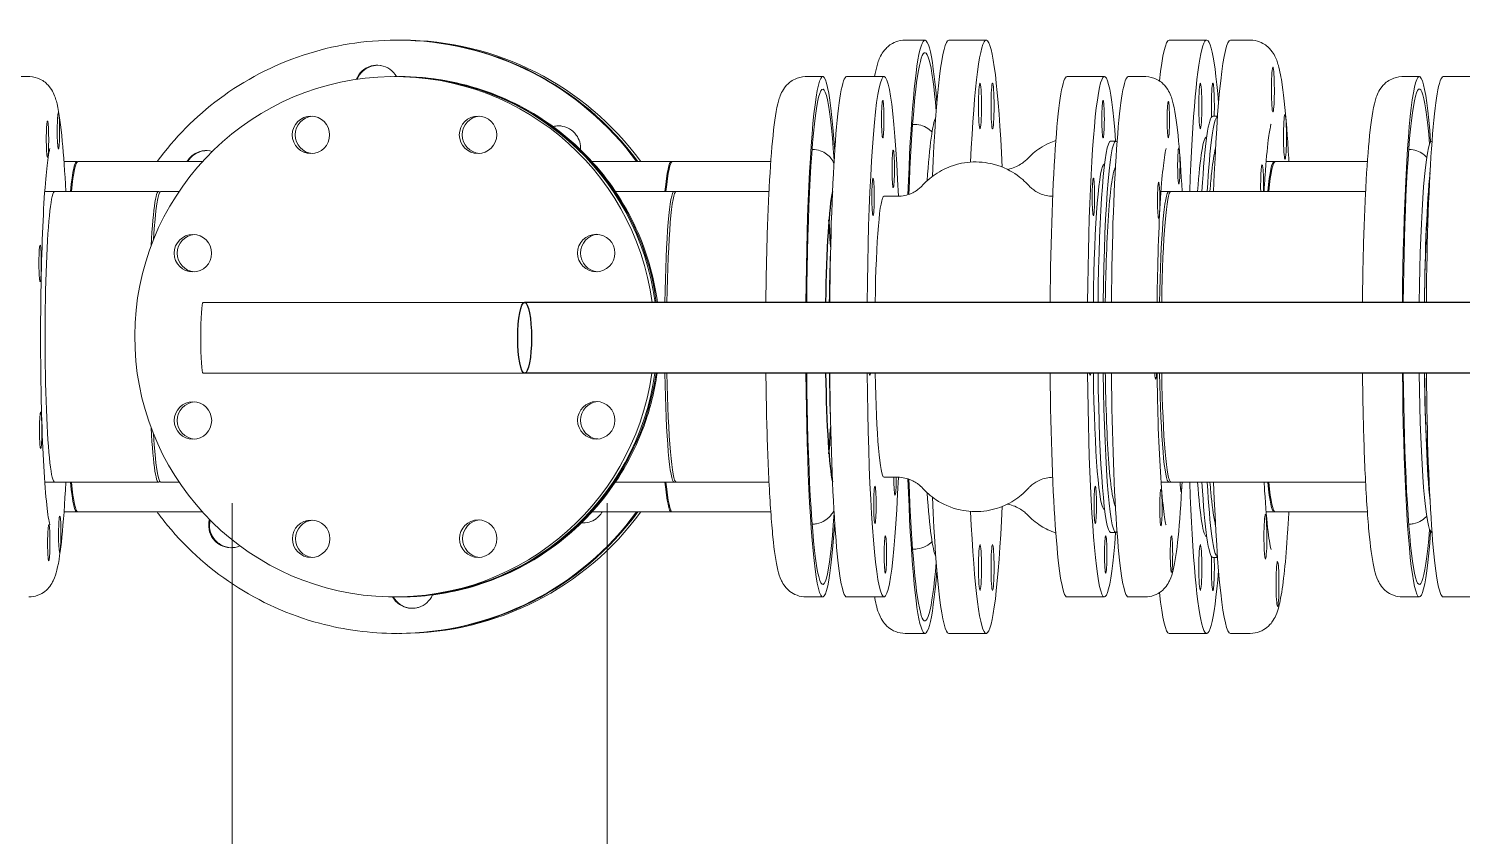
# Model space of a CAD drawing. Header units: millimetres. Extents: x 0 to 100323, y 0 to 59400.
# Drawn here: x 28349 to 29037, y 44931 to 45319 of the extents above; entities that cross this region are included whole.
import ezdxf

# ---------------------------------------------------------------- set-up
doc = ezdxf.new("R2010")
doc.units = ezdxf.units.MM
doc.header["$LTSCALE"] = 100
doc.linetypes.add('CHAIN', pattern=[0.3543, 0.2362, -0.0295, 0.0591, -0.0295])
doc.layers.add('Centerline', color=7, linetype='Continuous', lineweight=18)
doc.layers.add('Visible', color=7, linetype='Continuous', lineweight=25)
doc.layers.add('P_Biomass (BM)', color=150, linetype='Continuous', lineweight=18, true_color=0x007fff)

msp = doc.modelspace()

# ---------------------------------------------------------------- linework, layer by layer
at = {"layer": 'Centerline', "linetype": 'CHAIN', "ltscale": 13.667751}
for p, q in [((28446.6, 45090.53), (28446.6, 43860.53)), ((28626.6, 45090.53), (28626.6, 43860.53))]:
    msp.add_line(p, q, dxfattribs=at)
at = {"layer": 'P_Biomass (BM)'}
for p, q in [((28525.98, 45313.03), (28525.36, 45313.03)), ((28526.54, 45313.03), (28527.98, 45313.03)), ((28779.16, 45313.03), (28769.68, 45313.03)), ((28790.63, 45313.03), (28808.59, 45313.03)), ((28896.41, 45313.03), (28914.37, 45313.03)), ((28925.84, 45313.03), (28935.32, 45313.03)), ((28340.93, 45295.53), (28348.92, 45295.53)), ((28526.01, 45295.53), (28524.57, 45295.53)), ((28526.56, 45295.53), (28527.08, 45295.53)), ((28730.1, 45295.53), (28722.11, 45295.53)), ((28741.57, 45295.53), (28759.53, 45295.53)), ((28847.35, 45295.53), (28865.31, 45295.53)), ((28876.78, 45295.53), (28884.77, 45295.53)), ((29016.48, 45295.53), (29008.5, 45295.53)), ((29027.96, 45295.53), (29046.92, 45295.53)), ((28774.17, 45272.53), (28773.22, 45272.53)), ((28917.36, 45276.53), (28919.61, 45276.53)), ((28868.3, 45264.53), (28870.8, 45264.53)), ((28914.37, 45266.53), (28914.42, 45266.53)), ((29022.57, 45264.53), (29022.47, 45264.53)), ((28725.11, 45260.53), (28725, 45260.53)), ((29011.49, 45260.53), (29011.39, 45260.53)), ((28365.88, 45254.68), (28372.03, 45254.68)), ((28372.53, 45254.68), (28432.33, 45254.68)), ((28619.34, 45254.68), (28657.92, 45254.68)), ((28657.42, 45254.68), (28705.15, 45254.68)), ((28865.31, 45253.53), (28865.41, 45253.53)), ((28942.93, 45254.68), (28947.3, 45254.68)), ((28946.8, 45254.68), (28991.53, 45254.68)), ((28356.64, 45240.38), (28361.39, 45240.38)), ((28361.39, 45240.38), (28411.28, 45240.38)), ((28412.28, 45240.38), (28421.13, 45240.38)), ((28630.55, 45240.38), (28659.75, 45240.38)), ((28658.75, 45240.38), (28704.29, 45240.38)), ((28759.53, 45238.03), (28766.02, 45238.03)), ((28892.49, 45240.38), (28897.24, 45240.38)), ((28896.24, 45240.38), (28990.67, 45240.38)), ((28586.99, 45187), (28432.66, 45187)), ((28586.99, 45153), (28432.66, 45153)), ((28356.64, 45100.68), (28361.39, 45100.68)), ((28361.39, 45100.68), (28411.28, 45100.68)), ((28412.28, 45100.68), (28421.13, 45100.68)), ((28630.55, 45100.68), (28659.75, 45100.68)), ((28658.75, 45100.68), (28704.29, 45100.68)), ((28759.53, 45103.03), (28766.02, 45103.03)), ((28892.49, 45100.68), (28897.24, 45100.68)), ((28896.24, 45100.68), (28990.67, 45100.68)), ((28365.88, 45086.38), (28372.03, 45086.38)), ((28372.53, 45086.38), (28432.33, 45086.38)), ((28619.34, 45086.38), (28657.92, 45086.38)), ((28657.42, 45086.38), (28705.15, 45086.38)), ((28865.31, 45087.53), (28865.41, 45087.53)), ((28942.93, 45086.38), (28947.3, 45086.38)), ((28946.8, 45086.38), (28991.53, 45086.38)), ((28725.11, 45080.53), (28725, 45080.53)), ((29011.49, 45080.53), (29011.39, 45080.53)), ((28868.3, 45076.53), (28870.8, 45076.53)), ((28914.37, 45074.53), (28914.42, 45074.53)), ((29022.57, 45076.53), (29022.47, 45076.53)), ((28774.17, 45068.53), (28773.22, 45068.53)), ((28917.36, 45064.53), (28919.61, 45064.53)), ((28526.01, 45045.53), (28524.57, 45045.53)), ((28526.56, 45045.53), (28527.08, 45045.53)), ((28730.1, 45045.53), (28722.11, 45045.53)), ((28741.57, 45045.53), (28759.53, 45045.53)), ((28847.35, 45045.53), (28865.31, 45045.53)), ((28876.78, 45045.53), (28884.77, 45045.53)), ((29016.48, 45045.53), (29008.5, 45045.53)), ((29027.96, 45045.53), (29046.92, 45045.53)), ((28525.98, 45028.03), (28525.36, 45028.03)), ((28526.54, 45028.03), (28527.98, 45028.03)), ((28779.16, 45028.03), (28769.68, 45028.03)), ((28790.63, 45028.03), (28808.59, 45028.03)), ((28896.41, 45028.03), (28914.37, 45028.03)), ((28925.84, 45028.03), (28935.32, 45028.03))]:
    msp.add_line(p, q, dxfattribs=at)
for centre, major_axis, ratio, start_param, end_param in [((28779.16, 45170.53), (0, 142.5), 0.065414, 5.620121, 7.354408), ((28914.37, 45170.53), (0, 142.5), 0.065414, 5.620121, 7.341691), ((28525.98, 45170.53), (0, 142.5), 0.997858, 5.3441, 6.283185), ((28526.54, 45170.53), (0, 142.5), 0.997858, 5.3441, 6.28514), ((28527.98, 45170.53), (0, 142.5), 0.997858, 5.3441, 6.283185), ((28779.16, 45170.53), (0, 136.5), 0.065414, 5.630103, 7.328974), ((28790.63, 45170.53), (0, 142.5), 0.065414, 0, 0.999187), ((28808.59, 45170.53), (0, 142.5), 0.065414, 5.321428, 7.224293), ((28896.41, 45170.53), (0, 142.5), 0.065414, 0, 0.530505), ((28925.84, 45170.53), (0, 142.5), 0.065414, 0, 1.058505), ((28524.57, 45170.53), (0, 125), 0.997858, 4.844516, 10.854854), ((28516.18, 45290.23), (0, 10.75), 0.997858, 0.295634, 1.196256), ((28516.58, 45290.23), (0, 10.75), 0.997858, 0.295634, 1.190105), ((28516.18, 45290.23), (0, 10.75), 0.997858, 5.227427, 6.127843), ((28730.1, 45170.53), (0, 125), 0.065414, 5.505391, 7.721854), ((28730.1, 45170.53), (0, 119), 0.065414, 5.504947, 7.71515), ((28759.53, 45170.53), (0, 125), 0.065414, 5.282871, 7.721854), ((28865.31, 45170.53), (0, 125), 0.065414, 5.56348, 7.721854), ((28946.18, 45289.31), (0, 10.75), 0.065414, 0.368142, 6.200351), ((29016.48, 45170.53), (0, 125), 0.065414, 5.558623, 7.721854), ((28526.01, 45170.53), (0, 125), 0.997858, 4.844516, 6.283185), ((28526.56, 45170.53), (0, 125), 0.997858, 4.844516, 6.285414), ((28741.57, 45170.53), (0, 125), 0.065414, 0, 1.438669), ((28847.35, 45170.53), (0, 125), 0.065414, 0, 1.438669), ((28876.78, 45170.53), (0, 125), 0.065414, 0, 1.438669), ((28917.37, 45281.39), (0, 11), 0.065414, 4.254203, 8.355758), ((29016.48, 45170.53), (0, 119), 0.065414, 5.602894, 7.71515), ((29027.96, 45170.53), (0, 125), 0.065414, 0, 1.438668), ((28363.2, 45269.41), (0, -8.75), 0.065414, 3.232222, 8.648159), ((28895.98, 45274.88), (0, 8.75), 0.065414, 0.544894, 5.960831), ((28952, 45266.58), (0, -10.75), 0.065414, 2.724336, 8.556545), ((28357.95, 45265.42), (0, 8.75), 0.065414, 0.876027, 6.291964), ((28485.86, 45267.52), (0, 9), 0.997858, 0.080208, 3.061385), ((28566.05, 45267.56), (0, 9), 0.997858, 0.080208, 3.061385), ((28603.11, 45261.12), (0, 10.75), 0.997858, 5.793421, 6.524018), ((28603.5, 45261.12), (0, 10.75), 0.997858, 0.018295, 0.268692), ((28785.14, 45170.53), (0, 106), 0.065414, 0.114437, 0.785158), ((28917.36, 45170.53), (0, 106), 0.065414, 0, 0.851358), ((28919.85, 45170.53), (0, 106), 0.065414, 0.035722, 0.851358), ((28603.11, 45261.12), (0, -10.75), 0.997858, 1.502734, 2.200852), ((28868.3, 45170.53), (0, 94), 0.065414, 0, 1.394697), ((28870.8, 45170.53), (0, 94), 0.065414, 6.190751, 7.677882), ((28914.37, 45170.53), (0, 96), 0.065414, 0, 0.755973), ((29022.47, 45170.53), (0, 94), 0.065414, 0, 1.394697), ((28434.18, 45249.23), (0, 10.75), 0.997858, 6.013287, 6.913241), ((28434.57, 45249.23), (0, 10.75), 0.997858, 0.018295, 0.630055), ((28901.03, 45252.56), (0, -8.75), 0.065414, 2.901089, 8.317026), ((28372.03, 45170.53), (0, 84.15), 0.065414, 6.23785, 6.874757), ((28372.53, 45170.53), (0, 84.15), 0.065414, 0, 0.591571), ((28657.42, 45170.53), (0, 84.15), 0.065414, 0, 0.591571), ((28657.92, 45170.53), (0, 84.15), 0.065414, 0, 0.591571), ((28865.31, 45170.53), (0, 83), 0.065414, 0, 1.371062), ((28941.01, 45242.46), (0, 10.75), 0.065414, 4.517925, 6.985749), ((28946.8, 45170.53), (0, 84.15), 0.065414, 0, 0.591571), ((28947.3, 45170.53), (0, 84.15), 0.065414, 0, 0.591571), ((29024.96, 45170.53), (0, 94), 0.065414, 0.577185, 1.394696), ((28411.28, 45170.53), (0, 69.85), 0.065414, 6.173772, 7.177349), ((28891.37, 45236.07), (0, 8.75), 0.065414, 1.330292, 6.746229), ((28941.01, 45242.46), (0, 10.75), 0.065414, 1.15354, 1.765261), ((29024.96, 45170.53), (0, -93), 0.065414, 3.752368, 4.534375), ((28361.39, 45170.53), (0, 69.85), 0.065414, 0, 3.141593), ((28361.39, 45170.53), (0, 69.85), 0.065414, 0, 3.141593), ((28412.28, 45170.53), (0, 69.85), 0.065414, 0, 0.837631), ((28658.75, 45170.53), (0, 69.85), 0.065414, 0, 1.332795), ((28659.75, 45170.53), (0, 69.85), 0.065414, 0, 1.332795), ((28759.53, 45170.53), (0, 67.5), 0.065414, 0, 1.32434), ((28896.24, 45170.53), (0, 69.85), 0.065414, 0, 1.332795), ((28897.24, 45170.53), (0, 69.85), 0.065414, 0, 1.332795), ((28354.42, 45205.84), (0, 8.75), 0.065414, 1.661425, 7.077362), ((28429.19, 45210.66), (0, 9), 0.997858, 0.080208, 3.061385), ((28622.79, 45210.76), (0, 9), 0.997858, 0.080208, 3.061385), ((28738.58, 45170.53), (0, -83), 0.065414, 4.205538, 4.512655), ((28432.66, 45170), (0, -17), 0.065414, 3.141593, 6.283185), ((28526.01, 45170.53), (0, -125), 0.997858, 0, 1.430076), ((28526.56, 45170.53), (0, -125), 0.997858, 6.280956, 7.713261), ((28658.75, 45170.53), (0, -69.85), 0.065414, 4.966098, 6.283185), ((28659.75, 45170.53), (0, -69.85), 0.065414, 4.966098, 6.283185), ((28730.1, 45170.53), (0, -125), 0.065414, 4.85311, 7.06098), ((28730.1, 45170.53), (0, -119), 0.065414, 4.860256, 7.061423), ((28738.58, 45170.53), (0, -83), 0.065414, 4.925222, 5.21924), ((28741.57, 45170.53), (0, -125), 0.065414, 4.85311, 6.283185), ((28759.53, 45170.53), (0, -125), 0.065414, 4.85311, 7.283499), ((28752.69, 45160.94), (0, -9), 0.065414, 5.794444, 6.771927), ((28759.53, 45170.53), (0, -67.5), 0.065414, 4.975136, 6.283185), ((28847.35, 45170.53), (0, -125), 0.065414, 4.85311, 6.283185), ((28865.31, 45170.53), (0, -125), 0.065414, 4.85311, 7.002891), ((28858.47, 45160.94), (0, -9), 0.065414, 5.794444, 6.771927), ((28865.31, 45170.53), (0, -83), 0.065414, 4.925222, 6.283185), ((28868.3, 45170.53), (0, -94), 0.065414, 4.899999, 6.283185), ((28870.8, 45170.53), (0, -94), 0.065414, 4.899999, 6.375619), ((28876.78, 45170.53), (0, -125), 0.065414, 4.85311, 6.283185), ((28889.91, 45158.87), (0, -8.75), 0.065414, 5.448191, 7.11818), ((28896.24, 45170.53), (0, -69.85), 0.065414, 4.966098, 6.283185), ((28897.24, 45170.53), (0, -69.85), 0.065414, 4.966098, 6.283185), ((29016.48, 45170.53), (0, -125), 0.065414, 4.85311, 7.007747), ((29016.48, 45170.53), (0, -119), 0.065414, 4.860256, 6.963477), ((29022.47, 45170.53), (0, -94), 0.065414, 4.899999, 6.283185), ((29024.96, 45170.53), (0, 94), 0.065414, 1.758407, 2.564408), ((29024.96, 45170.53), (0, -93), 0.065414, 4.902042, 5.672409), ((29027.96, 45170.53), (0, -125), 0.065414, 4.85311, 6.283185), ((28429.23, 45130.3), (0, 9), 0.997858, 0.080208, 3.061385), ((28622.82, 45130.39), (0, 9), 0.997858, 0.080208, 3.061385), ((28354.68, 45125.58), (0, 8.75), 0.065414, 2.446824, 7.862761), ((28411.28, 45170.53), (0, -69.85), 0.065414, 5.389022, 6.392599), ((28412.28, 45170.53), (0, -69.85), 0.065414, 5.445554, 6.283185), ((28372.03, 45170.53), (0, -84.15), 0.065414, 5.691614, 6.32852), ((28372.53, 45170.53), (0, -84.15), 0.065414, 5.691614, 6.283185), ((28657.42, 45170.53), (0, -84.15), 0.065414, 5.691614, 6.283185), ((28657.92, 45170.53), (0, -84.15), 0.065414, 5.691614, 6.283185), ((28764.81, 45103.37), (0, -9), 0.065414, 4.750398, 7.815973), ((28779.16, 45170.53), (0, -142.5), 0.065414, 5.211963, 6.94625), ((28779.16, 45170.53), (0, -136.5), 0.065414, 5.237396, 6.936268), ((28892.45, 45088.5), (0, 8.75), 0.065414, 2.901089, 8.317026), ((28902.11, 45104.99), (0, -8.75), 0.065414, 5.227072, 6.746229), ((28914.37, 45170.53), (0, -142.5), 0.065414, 5.22468, 6.94625), ((28914.37, 45170.53), (0, -96), 0.065414, 5.527212, 6.283185), ((28917.36, 45170.53), (0, -106), 0.065414, 5.431827, 6.283185), ((28919.85, 45170.53), (0, -106), 0.065414, 5.431827, 6.247464), ((28925.84, 45170.53), (0, -142.5), 0.065414, 5.22468, 6.283185), ((28946.8, 45170.53), (0, -84.15), 0.065414, 5.691614, 6.283185), ((28947.3, 45170.53), (0, -84.15), 0.065414, 5.691614, 6.283185), ((28785.14, 45170.53), (0, -106), 0.065414, 5.498027, 6.168749), ((28790.63, 45170.53), (0, -142.5), 0.065414, 5.283998, 6.283185), ((28363.83, 45075.64), (0, -8.75), 0.065414, 0.876027, 6.291964), ((28525.98, 45170.53), (0, -142.5), 0.997858, 0, 0.939085), ((28526.54, 45170.53), (0, -142.5), 0.997858, 6.28123, 7.222271), ((28527.98, 45170.53), (0, -142.5), 0.997858, 0, 0.939085), ((28808.59, 45170.53), (0, -142.5), 0.065414, 5.342078, 7.244943), ((28942.59, 45074.47), (0, 10.75), 0.065414, 2.724336, 8.556545), ((28358.58, 45071.64), (0, 8.75), 0.065414, 3.232222, 8.648159), ((28446.05, 45079.94), (0, 10.75), 0.997858, 1.300911, 2.200852), ((28446.44, 45079.94), (0, -10.75), 0.997858, 4.472774, 5.342444), ((28485.96, 45073.5), (0, 9), 0.997858, 0.080208, 3.061385), ((28566.15, 45073.54), (0, 9), 0.997858, 0.080208, 3.061385), ((28614.97, 45091.83), (0, -10.75), 0.997858, 6.216238, 6.913241), ((28615.37, 45091.83), (0, -10.75), 0.997858, 6.182428, 6.26489), ((28446.05, 45079.94), (0, -10.75), 0.997858, 5.793421, 6.693503), ((28446.44, 45079.94), (0, -10.75), 0.997858, 5.793421, 6.26489), ((28897.5, 45066.18), (0, -8.75), 0.065414, 0.544894, 5.960831), ((28917.37, 45059.66), (0, -11), 0.065414, 4.210612, 8.312168), ((28948.41, 45051.75), (0, -10.75), 0.065414, 0.368142, 6.200351), ((28532.97, 45050.82), (0, -10.75), 0.997858, 5.227052, 6.127843), ((28533.36, 45050.82), (0, -10.75), 0.997858, 5.227302, 6.127843), ((28532.97, 45050.82), (0, -10.75), 0.997858, 0.295634, 1.159362), ((28896.41, 45170.53), (0, -142.5), 0.065414, 5.752681, 6.283185)]:
    msp.add_ellipse(centre, major_axis=major_axis, ratio=ratio, start_param=start_param, end_param=end_param, dxfattribs=at)
for centre, major_axis, ratio in [((28805.59, 45281.39), (0, -11), 0.065414), ((28811.6, 45281.39), (0, -11), 0.065414), ((28911.36, 45281.39), (0, -11), 0.065414), ((28758.91, 45275.09), (0, -9), 0.065414), ((28864.68, 45275.09), (0, -9), 0.065414), ((28484.42, 45267.52), (0, 9), 0.997858), ((28564.62, 45267.56), (0, 9), 0.997858), ((28763.93, 45251.24), (0, -9), 0.065414), ((28754.25, 45237.69), (0, 9), 0.065414), ((28860.03, 45237.69), (0, 9), 0.065414), ((28427.75, 45210.66), (0, 9), 0.997858), ((28621.35, 45210.76), (0, 9), 0.997858), ((28427.79, 45130.3), (0, -9), 0.997858), ((28621.39, 45130.39), (0, -9), 0.997858), ((28755.14, 45089.81), (0, 9), 0.065414), ((28860.91, 45089.81), (0, 9), 0.065414), ((28484.52, 45073.5), (0, -9), 0.997858), ((28564.71, 45073.54), (0, -9), 0.997858), ((28760.16, 45065.97), (0, 9), 0.065414), ((28805.59, 45059.66), (0, 11), 0.065414), ((28811.6, 45059.66), (0, 11), 0.065414), ((28865.93, 45065.97), (0, 9), 0.065414), ((28911.36, 45059.66), (0, 11), 0.065414)]:
    msp.add_ellipse(centre, major_axis=major_axis, ratio=ratio, dxfattribs=at)
for points, knots in [([(28525.36, 45313.03), (28510.19, 45313.03), (28495.03, 45310.58), (28466.23, 45301.02), (28452.61, 45293.91), (28429.06, 45276.35), (28418.96, 45266.15), (28410.59, 45254.68)], [1.8933499, 1.8933499, 1.8933499, 1.8933499, 2.2132391, 2.2132391, 2.5331503, 2.5331503, 2.8323494, 2.8323494, 2.8323494, 2.8323494]), ([(28754.99, 45295.53), (28755.35, 45297.48), (28755.72, 45299.22), (28756.65, 45302.53), (28757.1, 45304.05), (28758.76, 45306.97), (28759.38, 45307.94), (28761.48, 45310.11), (28762.94, 45311.34), (28766.49, 45312.7), (28768.07, 45313.03), (28769.68, 45313.03)], [8.3858609, 8.3858609, 8.3858609, 8.3858609, 8.5015518, 8.5015518, 8.6158045, 8.6158045, 8.6626099, 8.6626099, 8.7049792, 8.7049792, 8.7300572, 8.7300572, 8.7300572, 8.7300572]), ([(28953.86, 45254.68), (28953.62, 45259.09), (28953.36, 45263.27), (28952.39, 45277.1), (28951.58, 45285.29), (28950.12, 45295.22), (28949.57, 45298.17), (28948.34, 45302.53), (28947.9, 45304.05), (28946.24, 45306.97), (28945.62, 45307.94), (28943.52, 45310.11), (28942.06, 45311.34), (28938.51, 45312.7), (28936.93, 45313.03), (28935.32, 45313.03)], [7.227504, 7.227504, 7.227504, 7.227504, 7.3577292, 7.3577292, 7.687151, 7.687151, 7.8755216, 7.8755216, 7.9897743, 7.9897743, 8.0365797, 8.0365797, 8.0789491, 8.0789491, 8.104027, 8.104027, 8.104027, 8.104027]), ([(28513.06, 45300.52), (28513.19, 45300.56), (28513.32, 45300.59), (28514.81, 45300.99), (28516.21, 45301.07), (28517.68, 45300.88), (28517.76, 45300.87), (28517.84, 45300.85)], [-3.2252988, -3.2252988, -3.2252988, -3.2252988, -3.177097, -3.177097, -2.688345, -2.688345, -2.659356, -2.659356, -2.659356, -2.659356]), ([(28516.38, 45300.98), (28516.03, 45300.98), (28515.68, 45300.95), (28514.69, 45300.84), (28514.06, 45300.7), (28513.45, 45300.52)], [-1.5157829, -1.5157829, -1.5157829, -1.5157829, -1.4282687, -1.4282687, -1.2697948, -1.2697948, -1.2697948, -1.2697948]), ([(28945.93, 45299.34), (28945.94, 45299.39), (28945.94, 45299.44), (28946.04, 45299.93), (28946.13, 45300.12), (28946.23, 45300.04), (28946.23, 45300.03), (28946.24, 45300.02)], [-3.2252988, -3.2252988, -3.2252988, -3.2252988, -3.177097, -3.177097, -2.688345, -2.688345, -2.659356, -2.659356, -2.659356, -2.659356]), ([(28366.74, 45240.38), (28366.27, 45249.6), (28365.71, 45257.75), (28364.36, 45272.12), (28363.62, 45277.82), (28362.09, 45284.15), (28361.7, 45285.72), (28360.21, 45288.74), (28359.65, 45289.81), (28357.57, 45292.16), (28356.3, 45293.38), (28352.88, 45294.98), (28351.18, 45295.45), (28349.24, 45295.53), (28349.08, 45295.53), (28348.92, 45295.53)], [4.536838, 4.536838, 4.536838, 4.536838, 4.8422156, 4.8422156, 5.1825906, 5.1825906, 5.3153369, 5.3153369, 5.3741902, 5.3741902, 5.4175372, 5.4175372, 5.4455312, 5.4455312, 5.4480831, 5.4480831, 5.4480831, 5.4480831]), ([(28527.08, 45295.53), (28540.39, 45295.53), (28553.69, 45293.38), (28578.95, 45284.99), (28590.9, 45278.76), (28612.25, 45262.84), (28621.64, 45253.16), (28636.91, 45231.31), (28642.78, 45219.16), (28648.49, 45200.05), (28649.89, 45193.56), (28650.76, 45187)], [4.20842, 4.20842, 4.20842, 4.20842, 4.528294, 4.528294, 4.848194, 4.848194, 5.168158, 5.168158, 5.488201, 5.488201, 5.647062, 5.647062, 5.647062, 5.647062]), ([(28702.8, 45187), (28702.86, 45193.42), (28702.96, 45199.76), (28703.34, 45217.59), (28703.71, 45228.63), (28704.68, 45248.5), (28705.27, 45257.3), (28706.67, 45272.12), (28707.41, 45277.82), (28708.93, 45284.15), (28709.33, 45285.72), (28710.82, 45288.74), (28711.38, 45289.81), (28713.46, 45292.16), (28714.73, 45293.38), (28718.15, 45294.98), (28719.85, 45295.45), (28721.79, 45295.53), (28721.95, 45295.53), (28722.11, 45295.53)], [6.95477, 6.95477, 6.95477, 6.95477, 7.125853, 7.125853, 7.448678, 7.448678, 7.774471, 7.774471, 8.114846, 8.114846, 8.247592, 8.247592, 8.306446, 8.306446, 8.349793, 8.349793, 8.377787, 8.377787, 8.380339, 8.380339, 8.380339, 8.380339]), ([(28902.59, 45240.38), (28902.12, 45249.6), (28901.56, 45257.75), (28900.21, 45272.12), (28899.47, 45277.82), (28897.94, 45284.15), (28897.55, 45285.72), (28896.06, 45288.74), (28895.5, 45289.81), (28893.42, 45292.16), (28892.15, 45293.38), (28888.73, 45294.98), (28887.03, 45295.45), (28885.09, 45295.53), (28884.93, 45295.53), (28884.77, 45295.53)], [6.4387675, 6.4387675, 6.4387675, 6.4387675, 6.7441451, 6.7441451, 7.0845201, 7.0845201, 7.2172663, 7.2172663, 7.2761197, 7.2761197, 7.3194667, 7.3194667, 7.3474606, 7.3474606, 7.3500126, 7.3500126, 7.3500126, 7.3500126]), ([(28989.19, 45187), (28989.25, 45193.42), (28989.35, 45199.76), (28989.73, 45217.59), (28990.1, 45228.63), (28991.07, 45248.5), (28991.66, 45257.3), (28993.06, 45272.12), (28993.8, 45277.82), (28995.32, 45284.15), (28995.72, 45285.72), (28997.2, 45288.74), (28997.77, 45289.81), (28999.84, 45292.16), (29001.12, 45293.38), (29004.54, 45294.98), (29006.24, 45295.45), (29008.17, 45295.53), (29008.34, 45295.53), (29008.5, 45295.53)], [2.407189, 2.407189, 2.407189, 2.407189, 2.578271, 2.578271, 2.901096, 2.901096, 3.22689, 3.22689, 3.567265, 3.567265, 3.700011, 3.700011, 3.758864, 3.758864, 3.802212, 3.802212, 3.830205, 3.830205, 3.832757, 3.832757, 3.832757, 3.832757]), ([(28895.68, 45282.36), (28895.68, 45282.37), (28895.68, 45282.38), (28895.74, 45282.89), (28895.78, 45283.25), (28895.89, 45283.63), (28895.96, 45283.68), (28896.07, 45283.51), (28896.12, 45283.37), (28896.16, 45283.18)], [-2.3553852, -2.3553852, -2.3553852, -2.3553852, -2.3488819, -2.3488819, -2.0438878, -2.0438878, -1.7543331, -1.7543331, -1.56067, -1.56067, -1.56067, -1.56067]), ([(28363.15, 45278.13), (28363.15, 45278.13), (28363.15, 45278.13), (28363.21, 45278.21), (28363.26, 45278.13), (28363.37, 45277.66), (28363.43, 45277.3), (28363.53, 45276.47), (28363.57, 45276.08), (28363.6, 45275.65)], [-2.3553859, -2.3553859, -2.3553859, -2.3553859, -2.3490312, -2.3490312, -2.0439715, -2.0439715, -1.7543596, -1.7543596, -1.56067, -1.56067, -1.56067, -1.56067]), ([(28357.51, 45271.02), (28357.51, 45271.04), (28357.51, 45271.05), (28357.55, 45271.81), (28357.59, 45272.44), (28357.68, 45273.41), (28357.74, 45273.76), (28357.86, 45274.09), (28357.9, 45274.16), (28357.94, 45274.17)], [-2.3553852, -2.3553852, -2.3553852, -2.3553852, -2.3488819, -2.3488819, -2.0438878, -2.0438878, -1.7543331, -1.7543331, -1.56067, -1.56067, -1.56067, -1.56067]), ([(28608.15, 45270.61), (28608.43, 45270.46), (28608.71, 45270.29), (28609.74, 45269.61), (28610.45, 45269.01), (28611.31, 45268.05), (28611.55, 45267.76), (28611.77, 45267.45)], [-2.1952792, -2.1952792, -2.1952792, -2.1952792, -2.0993492, -2.0993492, -1.8229843, -1.8229843, -1.7097702, -1.7097702, -1.7097702, -1.7097702]), ([(28774.17, 45272.53), (28775.54, 45272.53), (28776.89, 45272.26), (28779.3, 45271.39), (28780.32, 45270.78), (28781.69, 45269.74), (28782.17, 45269.3), (28782.56, 45268.88)], [2.44687188, 2.44687188, 2.44687188, 2.44687188, 2.47048, 2.47048, 2.49641969, 2.49641969, 2.5157321, 2.5157321, 2.5157321, 2.5157321]), ([(28945.35, 45272.73), (28945.35, 45272.73), (28945.22, 45272.33), (28944.78, 45270.39), (28944.37, 45268.04), (28943.44, 45260.68), (28942.9, 45254.91), (28942.26, 45245.63), (28942.1, 45243.06), (28941.95, 45240.38)], [2.0045917, 2.0045917, 2.0045917, 2.0045917, 2.0983576, 2.0983576, 2.297004, 2.297004, 2.5799402, 2.5799402, 2.6800777, 2.6800777, 2.6800777, 2.6800777]), ([(28952.29, 45276.41), (28952.3, 45276.28), (28952.32, 45276.14), (28952.39, 45275.54), (28952.44, 45274.99), (28952.5, 45274.09), (28952.52, 45273.82), (28952.54, 45273.53)], [-2.1952792, -2.1952792, -2.1952792, -2.1952792, -2.0993492, -2.0993492, -1.8229843, -1.8229843, -1.7097702, -1.7097702, -1.7097702, -1.7097702]), ([(28841.98, 45264.81), (28840.86, 45264.43), (28839.81, 45264.01), (28835.6, 45262.1), (28833.11, 45260.36), (28830.15, 45257.87), (28829.28, 45257.04), (28828.53, 45256.24)], [1.59277761, 1.59277761, 1.59277761, 1.59277761, 1.60053606, 1.60053606, 1.62583952, 1.62583952, 1.63923923, 1.63923923, 1.63923923, 1.63923923]), ([(28359.09, 45260.94), (28359.09, 45260.94), (28359.05, 45260.8), (28358.82, 45259.91), (28358.53, 45258.49), (28357.81, 45253.63), (28357.35, 45249.44), (28356.46, 45238.45), (28356.03, 45231.33), (28355.32, 45215.12), (28355.05, 45205.98), (28354.69, 45186.72), (28354.61, 45176.61), (28354.67, 45156.49), (28354.8, 45146.5), (28355.26, 45127.7), (28355.59, 45118.89), (28356.4, 45103.46), (28356.88, 45096.79), (28357.89, 45086.6), (28358.46, 45082.83), (28358.98, 45080.48), (28359.09, 45080.12), (28359.09, 45080.12)], [5.640219, 5.640219, 5.640219, 5.640219, 5.697316, 5.697316, 5.863318, 5.863318, 6.125653, 6.125653, 6.429577, 6.429577, 6.743721, 6.743721, 7.060589, 7.060589, 7.377972, 7.377972, 7.694419, 7.694419, 8.006945, 8.006945, 8.302681, 8.302681, 8.39754, 8.39754, 8.39754, 8.39754]), ([(28424.94, 45254.68), (28425.02, 45254.82), (28425.11, 45254.97), (28425.7, 45255.88), (28426.3, 45256.58), (28427.26, 45257.45), (28427.56, 45257.69), (28427.86, 45257.91)], [-2.1497732, -2.1497732, -2.1497732, -2.1497732, -2.0993492, -2.0993492, -1.8229843, -1.8229843, -1.7097702, -1.7097702, -1.7097702, -1.7097702]), ([(28428.25, 45257.91), (28428.19, 45257.87), (28428.13, 45257.82), (28427.73, 45257.52), (28427.42, 45257.24), (28426.99, 45256.83), (28426.87, 45256.7), (28426.7, 45256.52), (28426.65, 45256.47), (28426.58, 45256.39), (28426.55, 45256.36), (28426.51, 45256.32), (28426.5, 45256.3), (28426.47, 45256.27), (28426.45, 45256.25), (28426.42, 45256.21), (28426.4, 45256.19), (28426.34, 45256.12), (28426.3, 45256.07), (28425.93, 45255.61), (28425.63, 45255.19), (28425.35, 45254.72), (28425.34, 45254.7), (28425.33, 45254.68)], [-0.6010839, -0.6010839, -0.6010839, -0.6010839, -0.5781541, -0.5781541, -0.4517174, -0.4517174, -0.3993715, -0.3993715, -0.3779874, -0.3779874, -0.3670552, -0.3670552, -0.3600101, -0.3600101, -0.3533864, -0.3533864, -0.3445439, -0.3445439, -0.3250402, -0.3250402, -0.1688895, -0.1688895, -0.1619119, -0.1619119, -0.1619119, -0.1619119]), ([(28725.11, 45260.53), (28726.44, 45260.53), (28727.75, 45260.28), (28730.11, 45259.45), (28731.11, 45258.86), (28732.86, 45257.57), (28733.51, 45256.88), (28734.7, 45255.43), (28735.11, 45254.74), (28735.45, 45254.1), (28735.47, 45254.07), (28735.49, 45254.03)], [2.0971535, 2.0971535, 2.0971535, 2.0971535, 2.1201491, 2.1201491, 2.1454065, 2.1454065, 2.1765766, 2.1765766, 2.2187623, 2.2187623, 2.2211912, 2.2211912, 2.2211912, 2.2211912]), ([(28818.79, 45250.9), (28818.84, 45250.91), (28818.88, 45250.92), (28820.15, 45251.18), (28821.29, 45251.55), (28823.34, 45252.41), (28824.24, 45252.89), (28825.81, 45253.88), (28826.48, 45254.38), (28827.63, 45255.35), (28828.11, 45255.81), (28828.53, 45256.24)], [1.58399835, 1.58399835, 1.58399835, 1.58399835, 1.58448491, 1.58448491, 1.59817349, 1.59817349, 1.61186207, 1.61186207, 1.62555065, 1.62555065, 1.63923923, 1.63923923, 1.63923923, 1.63923923]), ([(28894.94, 45260.94), (28894.94, 45260.94), (28894.9, 45260.8), (28894.67, 45259.91), (28894.38, 45258.49), (28893.66, 45253.63), (28893.2, 45249.44), (28892.31, 45238.45), (28891.88, 45231.33), (28891.17, 45215.12), (28890.9, 45205.98), (28890.66, 45193.3), (28890.62, 45190.16), (28890.58, 45187)], [1.258963, 1.258963, 1.258963, 1.258963, 1.31606, 1.31606, 1.482062, 1.482062, 1.744398, 1.744398, 2.048321, 2.048321, 2.362465, 2.362465, 2.463773, 2.463773, 2.463773, 2.463773]), ([(28901.16, 45261.06), (28901.16, 45261.05), (28901.17, 45261.05), (28901.23, 45260.81), (28901.27, 45260.41), (28901.37, 45259.37), (28901.41, 45258.74), (28901.49, 45257.54), (28901.52, 45257.02), (28901.54, 45256.47)], [-2.3553859, -2.3553859, -2.3553859, -2.3553859, -2.3490312, -2.3490312, -2.0439715, -2.0439715, -1.7543596, -1.7543596, -1.56067, -1.56067, -1.56067, -1.56067]), ([(28918.65, 45261.23), (28917.88, 45258.13), (28917.36, 45254.57), (28916.54, 45247.13), (28916.25, 45243.92), (28915.98, 45240.38)], [2.0767867, 2.0767867, 2.0767867, 2.0767867, 2.3566179, 2.3566179, 2.5307706, 2.5307706, 2.5307706, 2.5307706]), ([(29011.49, 45260.53), (29012.82, 45260.53), (29014.14, 45260.28), (29016.49, 45259.45), (29017.49, 45258.86), (29019.01, 45257.74), (29019.57, 45257.2), (29020.01, 45256.71)], [3.83275742, 3.83275742, 3.83275742, 3.83275742, 3.85575306, 3.85575306, 3.88101045, 3.88101045, 3.90478853, 3.90478853, 3.90478853, 3.90478853]), ([(28828.84, 45243.29), (28827.28, 45245), (28825.22, 45246.96), (28819.35, 45250.82), (28815.44, 45252.71), (28807.18, 45254.52), (28803.2, 45254.74), (28795.78, 45253.86), (28792.38, 45252.85), (28786.18, 45250.09), (28783.57, 45248.31), (28780.13, 45245.46), (28778.99, 45244.34), (28778.04, 45243.29)], [0.2296803, 0.2296803, 0.2296803, 0.2296803, 0.2583197, 0.2583197, 0.2869591, 0.2869591, 0.3089787, 0.3089787, 0.3302929, 0.3302929, 0.3553651, 0.3553651, 0.3728772, 0.3728772, 0.3728772, 0.3728772]), ([(28870.59, 45252.24), (28870.48, 45251.95), (28870.38, 45251.66), (28869.17, 45247.92), (28868.76, 45244.67), (28867.66, 45234.85), (28867.17, 45228.38), (28866.41, 45213.98), (28866.12, 45206.25), (28865.84, 45194.44), (28865.77, 45190.75), (28865.72, 45187)], [1.238673, 1.238673, 1.238673, 1.238673, 1.265323, 1.265323, 1.595047, 1.595047, 1.956818, 1.956818, 2.285465, 2.285465, 2.429594, 2.429594, 2.429594, 2.429594]), ([(28940.37, 45246.81), (28940.38, 45247.1), (28940.39, 45247.39), (28940.42, 45248.48), (28940.46, 45249.22), (28940.52, 45250.16), (28940.54, 45250.42), (28940.56, 45250.66)], [-2.1952792, -2.1952792, -2.1952792, -2.1952792, -2.0993492, -2.0993492, -1.8229843, -1.8229843, -1.7097702, -1.7097702, -1.7097702, -1.7097702]), ([(28766.02, 45238.03), (28767.22, 45238.03), (28768.42, 45238.16), (28770.65, 45238.65), (28771.68, 45239), (28773.52, 45239.81), (28774.32, 45240.26), (28775.7, 45241.16), (28776.28, 45241.62), (28777.28, 45242.49), (28777.69, 45242.91), (28778.04, 45243.29)], [0.30127876, 0.30127876, 0.30127876, 0.30127876, 0.31559845, 0.31559845, 0.32991813, 0.32991813, 0.34423782, 0.34423782, 0.35855751, 0.35855751, 0.3728772, 0.3728772, 0.3728772, 0.3728772]), ([(28828.84, 45243.29), (28829.19, 45242.91), (28829.6, 45242.49), (28830.6, 45241.62), (28831.18, 45241.16), (28832.56, 45240.26), (28833.36, 45239.81), (28835.19, 45239), (28836.23, 45238.65), (28838.34, 45238.19), (28839.4, 45238.06), (28840.46, 45238.03)], [0.22968032, 0.22968032, 0.22968032, 0.22968032, 0.24400001, 0.24400001, 0.2583197, 0.2583197, 0.27263938, 0.27263938, 0.28695907, 0.28695907, 0.29970344, 0.29970344, 0.29970344, 0.29970344]), ([(28890.82, 45238.16), (28890.82, 45238.5), (28890.83, 45238.84), (28890.85, 45240.24), (28890.88, 45241.22), (28890.99, 45242.82), (28891.06, 45243.44), (28891.12, 45243.9)], [-3.6196991, -3.6196991, -3.6196991, -3.6196991, -3.4825914, -3.4825914, -3.0417403, -3.0417403, -2.6426685, -2.6426685, -2.6426685, -2.6426685]), ([(28353.85, 45205.05), (28353.85, 45205.07), (28353.85, 45205.09), (28353.84, 45206.08), (28353.83, 45207.05), (28353.86, 45208.9), (28353.88, 45209.75), (28353.95, 45211.05), (28353.98, 45211.54), (28354.01, 45211.97)], [-2.3553859, -2.3553859, -2.3553859, -2.3553859, -2.3490312, -2.3490312, -2.0439715, -2.0439715, -1.7543596, -1.7543596, -1.56067, -1.56067, -1.56067, -1.56067]), ([(29018.41, 45187), (29021.24, 45187), (29024.09, 45187), (29029.83, 45187), (29032.73, 45187), (29035.42, 45187)], [0, 0, 0, 0, 0.849644, 0.849644, 1.748057, 1.748057, 1.748057, 1.748057]), ([(28650.61, 45153), (28649.39, 45144.4), (28647.28, 45135.93), (28639.76, 45115.24), (28633.19, 45103.44), (28616.68, 45082.53), (28606.74, 45073.4), (28584.5, 45058.75), (28572.2, 45053.23), (28548.84, 45046.96), (28537.96, 45045.53), (28527.08, 45045.53)], [5.919966, 5.919966, 5.919966, 5.919966, 6.128431, 6.128431, 6.448526, 6.448526, 6.768556, 6.768556, 7.088506, 7.088506, 7.350013, 7.350013, 7.350013, 7.350013]), ([(28722.11, 45045.53), (28720.57, 45045.53), (28719.04, 45045.84), (28716.34, 45046.84), (28715.22, 45047.54), (28713.26, 45049.07), (28712.55, 45049.88), (28711.16, 45051.67), (28710.69, 45052.55), (28709.39, 45055.26), (28708.99, 45056.73), (28707.55, 45062.53), (28706.86, 45067.6), (28705.43, 45081.6), (28704.79, 45090.67), (28703.77, 45110.98), (28703.38, 45122.06), (28702.98, 45140.03), (28702.88, 45146.47), (28702.81, 45153)], [5.238746, 5.238746, 5.238746, 5.238746, 5.263059, 5.263059, 5.289802, 5.289802, 5.323229, 5.323229, 5.373571, 5.373571, 5.496166, 5.496166, 5.810325, 5.810325, 6.154688, 6.154688, 6.48076, 6.48076, 6.654858, 6.654858, 6.654858, 6.654858]), ([(28865.73, 45153), (28865.76, 45151.1), (28865.79, 45149.23), (28865.99, 45139.13), (28866.24, 45131.29), (28866.9, 45117.09), (28867.31, 45110.76), (28868.29, 45099.94), (28868.82, 45095.7), (28869.86, 45091.08), (28870.13, 45090.04), (28870.59, 45088.81)], [2.859307, 2.859307, 2.859307, 2.859307, 2.932296, 2.932296, 3.255885, 3.255885, 3.58305, 3.58305, 3.927608, 3.927608, 4.036574, 4.036574, 4.036574, 4.036574]), ([(28890.59, 45153), (28890.66, 45147.57), (28890.76, 45142.24), (28891.11, 45127.7), (28891.44, 45118.89), (28892.25, 45103.46), (28892.73, 45096.79), (28893.74, 45086.6), (28894.31, 45082.83), (28894.83, 45080.48), (28894.94, 45080.12), (28894.94, 45080.12)], [2.822839, 2.822839, 2.822839, 2.822839, 2.996716, 2.996716, 3.313163, 3.313163, 3.625689, 3.625689, 3.921425, 3.921425, 4.016285, 4.016285, 4.016285, 4.016285]), ([(29008.5, 45045.53), (29006.95, 45045.53), (29005.42, 45045.84), (29002.72, 45046.84), (29001.6, 45047.54), (28999.65, 45049.07), (28998.93, 45049.88), (28997.55, 45051.67), (28997.08, 45052.55), (28995.77, 45055.26), (28995.38, 45056.73), (28993.94, 45062.53), (28993.24, 45067.6), (28991.82, 45081.6), (28991.18, 45090.67), (28990.16, 45110.98), (28989.77, 45122.06), (28989.37, 45140.03), (28989.26, 45146.47), (28989.2, 45153)], [0.691165, 0.691165, 0.691165, 0.691165, 0.715478, 0.715478, 0.742221, 0.742221, 0.775648, 0.775648, 0.82599, 0.82599, 0.948584, 0.948584, 1.262744, 1.262744, 1.607107, 1.607107, 1.933178, 1.933178, 2.107277, 2.107277, 2.107277, 2.107277]), ([(29035.42, 45153), (29032.05, 45153), (29028.33, 45153), (29022.54, 45153), (29020.47, 45153), (29018.4, 45153)], [0, 0, 0, 0, 1.128676, 1.128676, 1.747917, 1.747917, 1.747917, 1.747917]), ([(28354.32, 45118.86), (28354.31, 45118.87), (28354.31, 45118.88), (28354.26, 45119.52), (28354.21, 45120.27), (28354.13, 45121.9), (28354.12, 45122.77), (28354.11, 45124.27), (28354.11, 45124.89), (28354.11, 45125.5)], [-2.3553852, -2.3553852, -2.3553852, -2.3553852, -2.3488819, -2.3488819, -2.0438878, -2.0438878, -1.7543331, -1.7543331, -1.56067, -1.56067, -1.56067, -1.56067]), ([(28348.92, 45045.53), (28350.46, 45045.53), (28351.99, 45045.84), (28354.69, 45046.84), (28355.81, 45047.54), (28357.76, 45049.07), (28358.48, 45049.88), (28359.87, 45051.67), (28360.34, 45052.55), (28361.64, 45055.26), (28362.04, 45056.73), (28363.48, 45062.53), (28364.17, 45067.6), (28365.59, 45081.5), (28366.22, 45090.43), (28366.74, 45100.68)], [2.3064905, 2.3064905, 2.3064905, 2.3064905, 2.3308037, 2.3308037, 2.3575462, 2.3575462, 2.3909736, 2.3909736, 2.4413153, 2.4413153, 2.5639102, 2.5639102, 2.8780695, 2.8780695, 3.2177356, 3.2177356, 3.2177356, 3.2177356]), ([(28778.04, 45097.77), (28777.69, 45098.15), (28777.28, 45098.56), (28776.28, 45099.44), (28775.7, 45099.89), (28774.32, 45100.8), (28773.52, 45101.25), (28771.68, 45102.05), (28770.65, 45102.4), (28768.42, 45102.89), (28767.22, 45103.03), (28766.02, 45103.03)], [3.37127298, 3.37127298, 3.37127298, 3.37127298, 3.38559266, 3.38559266, 3.39991235, 3.39991235, 3.41423204, 3.41423204, 3.42855173, 3.42855173, 3.44287141, 3.44287141, 3.44287141, 3.44287141]), ([(28840.46, 45103.02), (28839.4, 45103), (28838.34, 45102.87), (28836.23, 45102.4), (28835.19, 45102.05), (28833.36, 45101.25), (28832.56, 45100.8), (28831.18, 45099.89), (28830.6, 45099.44), (28829.6, 45098.56), (28829.19, 45098.15), (28828.84, 45097.77)], [3.44444673, 3.44444673, 3.44444673, 3.44444673, 3.4571911, 3.4571911, 3.47151079, 3.47151079, 3.48583048, 3.48583048, 3.50015016, 3.50015016, 3.51446985, 3.51446985, 3.51446985, 3.51446985]), ([(28884.77, 45045.53), (28886.31, 45045.53), (28887.84, 45045.84), (28890.54, 45046.84), (28891.66, 45047.54), (28893.61, 45049.07), (28894.33, 45049.88), (28895.72, 45051.67), (28896.19, 45052.55), (28897.49, 45055.26), (28897.89, 45056.73), (28899.33, 45062.53), (28900.02, 45067.6), (28901.44, 45081.5), (28902.07, 45090.43), (28902.59, 45100.68)], [4.20842, 4.20842, 4.20842, 4.20842, 4.2327332, 4.2327332, 4.2594757, 4.2594757, 4.2929031, 4.2929031, 4.3432448, 4.3432448, 4.4658397, 4.4658397, 4.7799989, 4.7799989, 5.1196651, 5.1196651, 5.1196651, 5.1196651]), ([(28902.59, 45100.68), (28902.58, 45100.51), (28902.57, 45100.35), (28902.52, 45099.42), (28902.49, 45098.73), (28902.42, 45097.76), (28902.4, 45097.43), (28902.36, 45097.16)], [-2.1039866, -2.1039866, -2.1039866, -2.1039866, -2.0439715, -2.0439715, -1.7543596, -1.7543596, -1.56067, -1.56067, -1.56067, -1.56067]), ([(28915.98, 45100.68), (28916.11, 45099.03), (28916.24, 45097.45), (28916.94, 45089.64), (28917.54, 45084.79), (28918.48, 45080.54), (28918.56, 45080.18), (28918.65, 45079.83)], [4.2525054, 4.2525054, 4.2525054, 4.2525054, 4.3335531, 4.3335531, 4.6743694, 4.6743694, 4.7064894, 4.7064894, 4.7064894, 4.7064894]), ([(28941.95, 45100.68), (28942.03, 45099.25), (28942.12, 45097.85), (28942.7, 45088.57), (28943.28, 45081.89), (28944.43, 45072.35), (28945.14, 45069.02), (28945.34, 45068.36), (28945.35, 45068.33), (28945.35, 45068.33)], [4.1031984, 4.1031984, 4.1031984, 4.1031984, 4.1565989, 4.1565989, 4.4677291, 4.4677291, 4.7541517, 4.7541517, 4.7786844, 4.7786844, 4.7786844, 4.7786844]), ([(28778.04, 45097.77), (28779.6, 45096.06), (28781.65, 45094.1), (28787.53, 45090.24), (28791.44, 45088.34), (28799.7, 45086.54), (28803.68, 45086.32), (28811.09, 45087.19), (28814.5, 45088.21), (28820.7, 45090.96), (28823.31, 45092.75), (28826.75, 45095.59), (28827.89, 45096.72), (28828.84, 45097.77)], [3.371273, 3.371273, 3.371273, 3.371273, 3.3999124, 3.3999124, 3.4285517, 3.4285517, 3.4505713, 3.4505713, 3.4718856, 3.4718856, 3.4969577, 3.4969577, 3.5144699, 3.5144699, 3.5144699, 3.5144699]), ([(28410.59, 45086.38), (28411.64, 45084.94), (28412.71, 45083.52), (28423.23, 45070.2), (28434.56, 45059.81), (28459.91, 45043.11), (28473.93, 45036.81), (28500.56, 45029.66), (28512.96, 45028.03), (28525.36, 45028.03)], [4.0959432, 4.0959432, 4.0959432, 4.0959432, 4.1334439, 4.1334439, 4.4534697, 4.4534697, 4.773426, 4.773426, 5.0349426, 5.0349426, 5.0349426, 5.0349426]), ([(28624.22, 45086.38), (28624.13, 45086.23), (28624.05, 45086.09), (28623.45, 45085.18), (28622.85, 45084.48), (28621.89, 45083.61), (28621.6, 45083.37), (28621.29, 45083.15)], [-2.1497732, -2.1497732, -2.1497732, -2.1497732, -2.0993492, -2.0993492, -1.8229843, -1.8229843, -1.7097702, -1.7097702, -1.7097702, -1.7097702]), ([(28735.49, 45087.03), (28735.22, 45086.51), (28734.88, 45085.93), (28733.73, 45084.39), (28732.82, 45083.32), (28730.11, 45081.61), (28728.72, 45080.99), (28726.46, 45080.59), (28725.78, 45080.53), (28725.11, 45080.53)], [5.1147083, 5.1147083, 5.1147083, 5.1147083, 5.1514044, 5.1514044, 5.197812, 5.197812, 5.2270721, 5.2270721, 5.2387461, 5.2387461, 5.2387461, 5.2387461]), ([(28828.53, 45084.82), (28828.11, 45085.25), (28827.63, 45085.71), (28826.48, 45086.68), (28825.81, 45087.18), (28824.24, 45088.16), (28823.34, 45088.65), (28821.29, 45089.5), (28820.15, 45089.87), (28818.88, 45090.14), (28818.84, 45090.15), (28818.79, 45090.16)], [4.64394608, 4.64394608, 4.64394608, 4.64394608, 4.65763466, 4.65763466, 4.67132324, 4.67132324, 4.68501182, 4.68501182, 4.6987004, 4.6987004, 4.69918695, 4.69918695, 4.69918695, 4.69918695]), ([(28828.53, 45084.82), (28830.07, 45083.19), (28832.1, 45081.37), (28836.88, 45078.37), (28839.24, 45077.17), (28841.98, 45076.25)], [4.64394608, 4.64394608, 4.64394608, 4.64394608, 4.67132324, 4.67132324, 4.6904077, 4.6904077, 4.6904077, 4.6904077]), ([(28892.32, 45080), (28892.31, 45080), (28892.31, 45080.01), (28892.25, 45080.25), (28892.18, 45080.65), (28892.06, 45081.69), (28892.02, 45082.31), (28891.97, 45083.52), (28891.96, 45084.04), (28891.94, 45084.59)], [-2.3553859, -2.3553859, -2.3553859, -2.3553859, -2.3490312, -2.3490312, -2.0439715, -2.0439715, -1.7543596, -1.7543596, -1.56067, -1.56067, -1.56067, -1.56067]), ([(28935.32, 45028.03), (28936.94, 45028.03), (28938.54, 45028.36), (28941.33, 45029.44), (28942.47, 45030.19), (28944.47, 45031.82), (28945.19, 45032.68), (28946.67, 45034.69), (28947.15, 45035.69), (28948.84, 45039.52), (28949.32, 45041.9), (28951.29, 45052.3), (28952.36, 45062.86), (28953.48, 45079.71), (28953.68, 45082.98), (28953.86, 45086.38)], [4.9624343, 4.9624343, 4.9624343, 4.9624343, 4.9877277, 4.9877277, 5.0156182, 5.0156182, 5.0512437, 5.0512437, 5.1100057, 5.1100057, 5.2954626, 5.2954626, 5.7385201, 5.7385201, 5.8389573, 5.8389573, 5.8389573, 5.8389573]), ([(29020.01, 45084.35), (29019.43, 45083.7), (29018.66, 45082.97), (29016.49, 45081.61), (29015.1, 45080.99), (29012.84, 45080.59), (29012.17, 45080.53), (29011.49, 45080.53)], [6.90231895, 6.90231895, 6.90231895, 6.90231895, 6.93341594, 6.93341594, 6.96267606, 6.96267606, 6.97435007, 6.97435007, 6.97435007, 6.97435007]), ([(28441, 45070.45), (28440.72, 45070.6), (28440.45, 45070.76), (28439.41, 45071.44), (28438.71, 45072.04), (28437.84, 45073.01), (28437.6, 45073.3), (28437.38, 45073.6)], [-2.1952792, -2.1952792, -2.1952792, -2.1952792, -2.0993492, -2.0993492, -1.8229843, -1.8229843, -1.7097702, -1.7097702, -1.7097702, -1.7097702]), ([(28437.77, 45073.6), (28437.82, 45073.54), (28437.86, 45073.48), (28438.17, 45073.08), (28438.44, 45072.76), (28438.85, 45072.34), (28438.98, 45072.21), (28439.16, 45072.05), (28439.21, 45072), (28439.29, 45071.92), (28439.32, 45071.9), (28439.36, 45071.86), (28439.38, 45071.85), (28439.41, 45071.82), (28439.43, 45071.8), (28439.47, 45071.77), (28439.49, 45071.75), (28439.56, 45071.69), (28439.61, 45071.65), (28440.07, 45071.28), (28440.49, 45070.98), (28441.09, 45070.62), (28441.24, 45070.53), (28441.4, 45070.45)], [-0.6010839, -0.6010839, -0.6010839, -0.6010839, -0.5781541, -0.5781541, -0.4517174, -0.4517174, -0.3993715, -0.3993715, -0.3779874, -0.3779874, -0.3670552, -0.3670552, -0.3600101, -0.3600101, -0.3533864, -0.3533864, -0.3445439, -0.3445439, -0.3250402, -0.3250402, -0.1688895, -0.1688895, -0.1165159, -0.1165159, -0.1165159, -0.1165159]), ([(28782.56, 45072.17), (28781.87, 45071.45), (28780.95, 45070.63), (28778.45, 45069.28), (28776.97, 45068.76), (28774.96, 45068.55), (28774.56, 45068.53), (28774.17, 45068.53)], [5.51960432, 5.51960432, 5.51960432, 5.51960432, 5.55327079, 5.55327079, 5.58164897, 5.58164897, 5.58846453, 5.58846453, 5.58846453, 5.58846453]), ([(28358.63, 45062.93), (28358.61, 45062.9), (28358.58, 45062.89), (28358.47, 45062.93), (28358.39, 45063.19), (28358.27, 45064.09), (28358.23, 45064.68), (28358.18, 45065.4)], [-3.6196991, -3.6196991, -3.6196991, -3.6196991, -3.4825914, -3.4825914, -3.0417403, -3.0417403, -2.6426685, -2.6426685, -2.6426685, -2.6426685]), ([(28364.27, 45070.04), (28364.27, 45070.02), (28364.27, 45070), (28364.23, 45069.25), (28364.16, 45068.61), (28364.04, 45067.64), (28363.99, 45067.3), (28363.91, 45066.96), (28363.88, 45066.89), (28363.83, 45066.89)], [-2.3553852, -2.3553852, -2.3553852, -2.3553852, -2.3488819, -2.3488819, -2.0438878, -2.0438878, -1.7543331, -1.7543331, -1.56067, -1.56067, -1.56067, -1.56067]), ([(28942.31, 45064.65), (28942.29, 45064.78), (28942.27, 45064.92), (28942.19, 45065.52), (28942.15, 45066.07), (28942.09, 45066.97), (28942.07, 45067.24), (28942.05, 45067.53)], [-2.1952792, -2.1952792, -2.1952792, -2.1952792, -2.0993492, -2.0993492, -1.8229843, -1.8229843, -1.7097702, -1.7097702, -1.7097702, -1.7097702]), ([(28897.8, 45058.7), (28897.8, 45058.68), (28897.8, 45058.67), (28897.74, 45058.17), (28897.66, 45057.81), (28897.53, 45057.42), (28897.48, 45057.38), (28897.39, 45057.55), (28897.36, 45057.68), (28897.32, 45057.88)], [-2.3553852, -2.3553852, -2.3553852, -2.3553852, -2.3488819, -2.3488819, -2.0438878, -2.0438878, -1.7543331, -1.7543331, -1.56067, -1.56067, -1.56067, -1.56067]), ([(28769.68, 45028.03), (28768.06, 45028.03), (28766.46, 45028.36), (28763.67, 45029.44), (28762.53, 45030.19), (28760.53, 45031.82), (28759.81, 45032.68), (28758.33, 45034.69), (28757.84, 45035.69), (28756.16, 45039.52), (28755.68, 45041.9), (28755.06, 45045.15), (28755.03, 45045.34), (28754.99, 45045.53)], [5.5884645, 5.5884645, 5.5884645, 5.5884645, 5.6137579, 5.6137579, 5.6416484, 5.6416484, 5.6772739, 5.6772739, 5.7360359, 5.7360359, 5.9214928, 5.9214928, 5.9326608, 5.9326608, 5.9326608, 5.9326608]), ([(28536.1, 45040.54), (28535.79, 45040.45), (28535.48, 45040.37), (28534.27, 45040.11), (28533.35, 45040.04), (28532.06, 45040.11), (28531.68, 45040.15), (28531.31, 45040.2)], [-2.1952792, -2.1952792, -2.1952792, -2.1952792, -2.0993492, -2.0993492, -1.8229843, -1.8229843, -1.7097702, -1.7097702, -1.7097702, -1.7097702]), ([(28531.7, 45040.2), (28531.78, 45040.19), (28531.85, 45040.18), (28532.34, 45040.11), (28532.75, 45040.08), (28533.17, 45040.08)], [-0.6010839, -0.6010839, -0.6010839, -0.6010839, -0.5781541, -0.5781541, -0.4538306, -0.4538306, -0.4538306, -0.4538306]), ([(28948.66, 45041.72), (28948.65, 45041.6), (28948.63, 45041.5), (28948.55, 45041.16), (28948.48, 45041.02), (28948.4, 45040.99), (28948.38, 45041), (28948.35, 45041.03)], [-2.1952792, -2.1952792, -2.1952792, -2.1952792, -2.0993492, -2.0993492, -1.8229843, -1.8229843, -1.7097702, -1.7097702, -1.7097702, -1.7097702])]:
    msp.add_open_spline(points, degree=3, knots=knots, dxfattribs=at)
at = {"layer": 'Visible'}
for p, q in [((29162.7, 45187), (28586.99, 45187)), ((29162.7, 45153), (28586.99, 45153))]:
    msp.add_line(p, q, dxfattribs=at)
for centre, major_axis, start_param, end_param in [((28736.08, 45170.53), (0, 72.5), 0.277223, 1.341653), ((28730.1, 45170.53), (0, -72.5), 2.210589, 2.458463), ((28736.08, 45170.53), (0, -72.5), 4.956632, 6.005962), ((28730.1, 45170.53), (0, -72.5), 0.683129, 0.931004)]:
    msp.add_ellipse(centre, major_axis=major_axis, ratio=0.065414, start_param=start_param, end_param=end_param, dxfattribs=at)
msp.add_ellipse((28586.99, 45170), major_axis=(0, 17), ratio=0.195123, dxfattribs=at)

doc.saveas('drawing.dxf')
